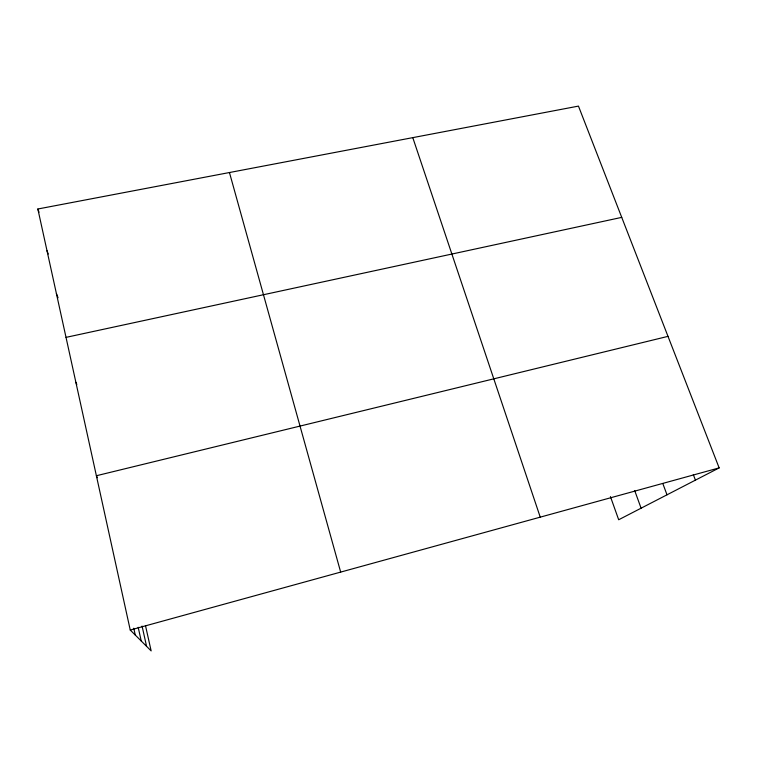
<?xml version="1.0" encoding="UTF-8"?>
<svg xmlns="http://www.w3.org/2000/svg" width="757" height="757" viewBox="0 0 757 757"><rect width="100%" height="100%" fill="white"/><g stroke="black" fill="none" stroke-linecap="round" stroke-linejoin="round"><path stroke-width="1.14" d="M145.486 625.604L151.145 650.897L130.242 630.032L37.85 208.998L578.462 106.103L719.15 467.892L618.687 519.756L610.435 496.601M130.242 630.032L719.15 467.892M667.996 336.363L96.385 475.737L97.398 477.705M66.02 337.367L621.734 217.373M75.88 382.323L76.817 384.48M56.397 293.527L58.052 297.766M693.327 474.639L695.428 480.146M47.01 250.747L48.24 254.04M662.933 483.865L667.002 494.813M634.726 490.678L641.094 508.193M37.85 208.998L39.023 212.225M412.783 137.632L540.243 517.154M229.456 172.53L340.669 572.093M142.061 626.067L146.574 646.336M138.19 627.288L141.228 640.999M133.771 628.225L135.276 635.057"/></g></svg>
